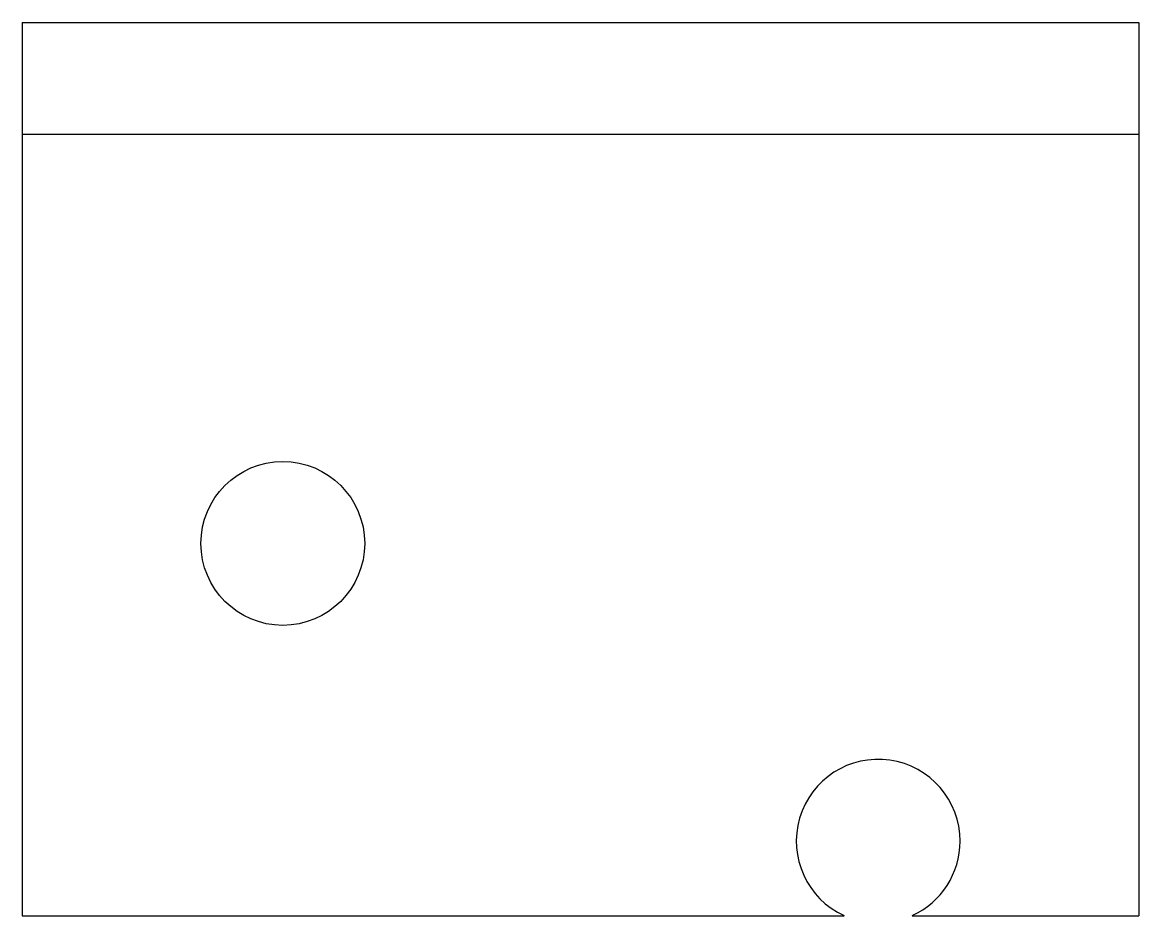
# Model space of a CAD drawing. Header units: millimetres. Extents: x 0 to 30, y 0 to 24.
import ezdxf

# ---------------------------------------------------------------- set-up
doc = ezdxf.new("R2010")
doc.units = ezdxf.units.MM

msp = doc.modelspace()

# ---------------------------------------------------------------- linework, layer by layer
at = {"layer": 'sheet_layer'}
for p, q in [((0, 24), (0, 21)), ((0, 24), (30, 24)), ((30, 24), (30, 21)), ((0, 21), (0, 0)), ((0, 21), (30, 21)), ((30, 21), (30, 0)), ((0, 0), (22.0835, 0)), ((23.9165, 0), (30, 0))]:
    msp.add_line(p, q, dxfattribs=at)
msp.add_circle((7, 10), 2.2, dxfattribs=at)
for start, end in [(0, -114.62), (-65.38, 0)]:
    msp.add_arc((23, 2), 2.2, start, end, dxfattribs=at)

doc.saveas('drawing.dxf')
